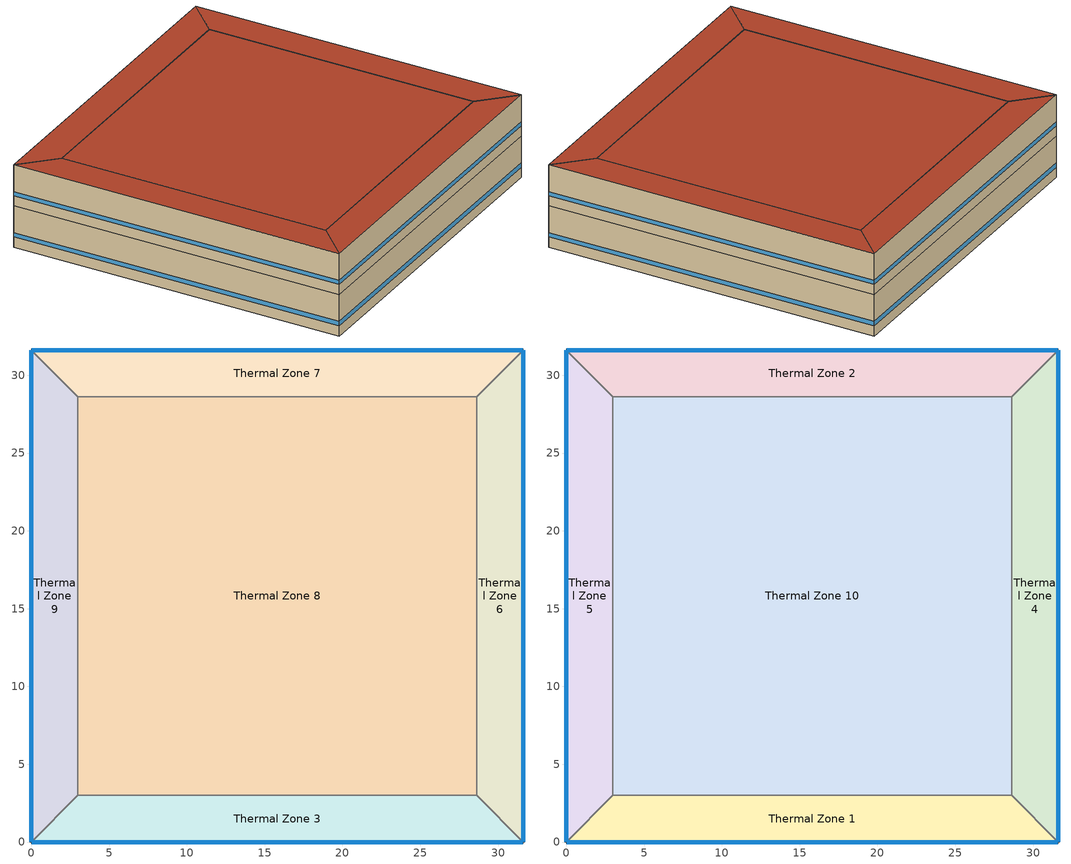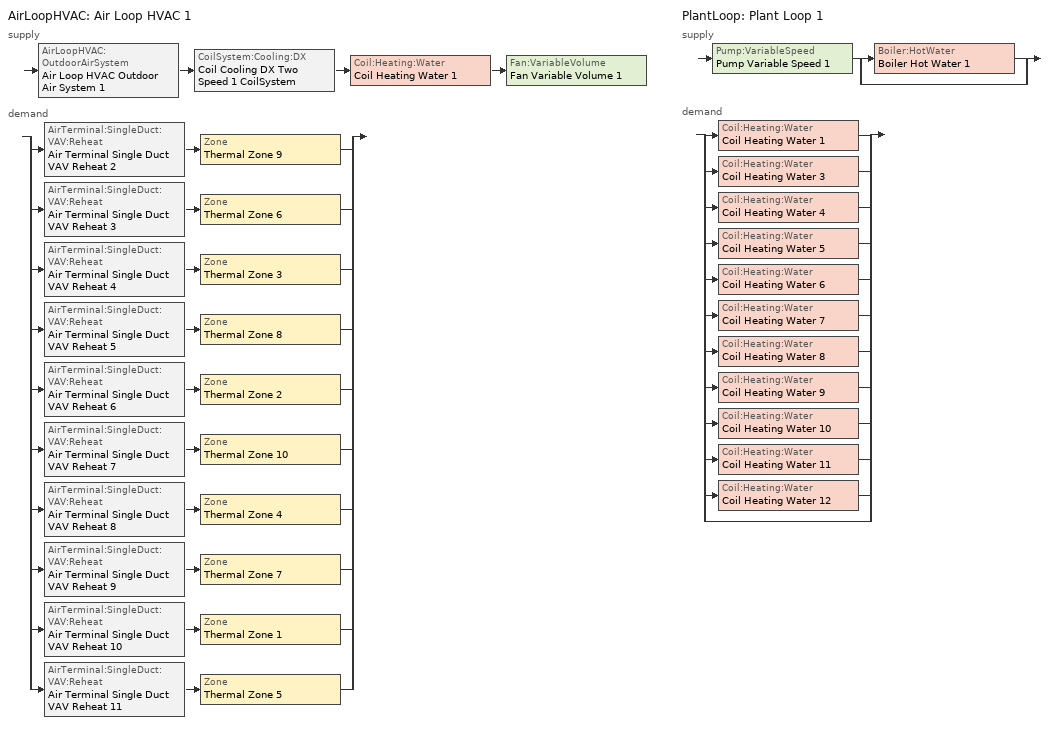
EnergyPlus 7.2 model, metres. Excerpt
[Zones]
Thermal Zone 3
 floor ground (000_ExtSlabCarpet_4in_ClimateZone 1-8): 31.62,0 0,0 3,3 28.62,3 z0
 wall outside (ASHRAE_189.1-2009_ExtWall_SteelFrame_ClimateZone 4-8): 0,0 31.62,0 z0:4
 wall to Thermal Zone 9 (000_Interior Wall): 3,3 0,0 z0:4
 wall to Thermal Zone 6 (000_Interior Wall): 31.62,0 28.62,3 z0:4
 wall to Thermal Zone 8 (000_Interior Wall): 28.62,3 3,3 z0:4
 window (ASHRAE_189.1-2009_ExtWindow_ClimateZone 4-5): 0.03,0 31.6,0 z1:1.4
Thermal Zone 6
 floor ground (000_ExtSlabCarpet_4in_ClimateZone 1-8): 31.62,31.62 31.62,0 28.62,3 28.62,28.62 z0
 wall outside (ASHRAE_189.1-2009_ExtWall_SteelFrame_ClimateZone 4-8): 31.62,0 31.62,31.62 z0:4
 wall to Thermal Zone 7 (000_Interior Wall): 31.62,31.62 28.62,28.62 z0:4
 wall to Thermal Zone 8 (000_Interior Wall): 28.62,28.62 28.62,3 z0:4
 window (ASHRAE_189.1-2009_ExtWindow_ClimateZone 4-5): 31.62,0.03 31.62,31.6 z1:1.4
Thermal Zone 8
 floor ground (000_ExtSlabCarpet_4in_ClimateZone 1-8): 3,3 3,28.62 28.62,28.62 28.62,3 z0
 wall to Thermal Zone 7 (000_Interior Wall): 28.62,28.62 3,28.62 z0:4
 wall to Thermal Zone 9 (000_Interior Wall): 3,28.62 3,3 z0:4
Thermal Zone 9
 floor ground (000_ExtSlabCarpet_4in_ClimateZone 1-8): 0,0 0,31.62 3,28.62 3,3 z0
 wall outside (ASHRAE_189.1-2009_ExtWall_SteelFrame_ClimateZone 4-8): 0,31.62 0,0 z0:4
 wall to Thermal Zone 7 (000_Interior Wall): 3,28.62 0,31.62 z0:4
 window (ASHRAE_189.1-2009_ExtWindow_ClimateZone 4-5): 0,31.6 0,0.03 z1:1.4
Thermal Zone 7
 floor ground (000_ExtSlabCarpet_4in_ClimateZone 1-8): 0,31.62 31.62,31.62 28.62,28.62 3,28.62 z0
 wall outside (ASHRAE_189.1-2009_ExtWall_SteelFrame_ClimateZone 4-8): 31.62,31.62 0,31.62 z0:4
 window (ASHRAE_189.1-2009_ExtWindow_ClimateZone 4-5): 31.6,31.62 0.03,31.62 z1:1.4
Thermal Zone 4
 floor to Thermal Zone 6 (000_Interior Floor): 31.62,31.62 31.62,0 28.62,3 28.62,28.62 z4
 wall outside (ASHRAE_189.1-2009_ExtWall_SteelFrame_ClimateZone 4-8): 31.62,0 31.62,31.62 z4:8
 wall to Thermal Zone 1 (000_Interior Wall): 28.62,3 31.62,0 z4:8
 wall to Thermal Zone 2 (000_Interior Wall): 31.62,31.62 28.62,28.62 z4:8
 wall to Thermal Zone 10 (000_Interior Wall): 28.62,28.62 28.62,3 z4:8
 window (ASHRAE_189.1-2009_ExtWindow_ClimateZone 4-5): 31.62,0.03 31.62,31.6 z5:5.4
 roof outside (ASHRAE_189.1-2009_ExtRoof_IEAD_ClimateZone 2-5): 28.62,28.62 28.62,3 31.62,0 31.62,31.62 z8
Thermal Zone 10
 floor to Thermal Zone 8 (000_Interior Floor): 3,3 3,28.62 28.62,28.62 28.62,3 z4
 wall to Thermal Zone 5 (000_Interior Wall): 3,28.62 3,3 z4:8
 wall to Thermal Zone 2 (000_Interior Wall): 28.62,28.62 3,28.62 z4:8
 wall to Thermal Zone 1 (000_Interior Wall): 3,3 28.62,3 z4:8
 roof outside (ASHRAE_189.1-2009_ExtRoof_IEAD_ClimateZone 2-5): 28.62,3 28.62,28.62 3,28.62 3,3 z8
Thermal Zone 2
 floor to Thermal Zone 7 (000_Interior Floor): 0,31.62 31.62,31.62 28.62,28.62 3,28.62 z4
 wall outside (ASHRAE_189.1-2009_ExtWall_SteelFrame_ClimateZone 4-8): 31.62,31.62 0,31.62 z4:8
 wall to Thermal Zone 5 (000_Interior Wall): 0,31.62 3,28.62 z4:8
 window (ASHRAE_189.1-2009_ExtWindow_ClimateZone 4-5): 31.6,31.62 0.03,31.62 z5:5.4
 roof outside (ASHRAE_189.1-2009_ExtRoof_IEAD_ClimateZone 2-5): 3,28.62 28.62,28.62 31.62,31.62 0,31.62 z8
Thermal Zone 5
 floor to Thermal Zone 9 (000_Interior Floor): 0,0 0,31.62 3,28.62 3,3 z4
 wall outside (ASHRAE_189.1-2009_ExtWall_SteelFrame_ClimateZone 4-8): 0,31.62 0,0 z4:8
 wall to Thermal Zone 1 (000_Interior Wall): 0,0 3,3 z4:8
 window (ASHRAE_189.1-2009_ExtWindow_ClimateZone 4-5): 0,31.6 0,0.03 z5:5.4
 roof outside (ASHRAE_189.1-2009_ExtRoof_IEAD_ClimateZone 2-5): 3,3 3,28.62 0,31.62 0,0 z8
Thermal Zone 1
 floor to Thermal Zone 3 (000_Interior Floor): 31.62,0 0,0 3,3 28.62,3 z4
 wall outside (ASHRAE_189.1-2009_ExtWall_SteelFrame_ClimateZone 4-8): 0,0 31.62,0 z4:8
 window (ASHRAE_189.1-2009_ExtWindow_ClimateZone 4-5): 0.03,0 31.6,0 z5:5.4
 roof outside (ASHRAE_189.1-2009_ExtRoof_IEAD_ClimateZone 2-5): 28.62,3 3,3 0,0 31.62,0 z8
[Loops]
AirLoopHVAC 'Air Loop HVAC 1'
 supply: AirLoopHVAC:OutdoorAirSystem 'Air Loop HVAC Outdoor Air System 1' > CoilSystem:Cooling:DX 'Coil Cooling DX Two Speed 1 CoilSystem' > Coil:Heating:Water 'Coil Heating Water 1' > Fan:VariableVolume 'Fan Variable Volume 1'
 demand: split
  | AirTerminal:SingleDuct:VAV:Reheat 'Air Terminal Single Duct VAV Reheat 2' > Zone 'Thermal Zone 9'
  | AirTerminal:SingleDuct:VAV:Reheat 'Air Terminal Single Duct VAV Reheat 3' > Zone 'Thermal Zone 6'
  | AirTerminal:SingleDuct:VAV:Reheat 'Air Terminal Single Duct VAV Reheat 4' > Zone 'Thermal Zone 3'
  | AirTerminal:SingleDuct:VAV:Reheat 'Air Terminal Single Duct VAV Reheat 5' > Zone 'Thermal Zone 8'
  | AirTerminal:SingleDuct:VAV:Reheat 'Air Terminal Single Duct VAV Reheat 6' > Zone 'Thermal Zone 2'
  | AirTerminal:SingleDuct:VAV:Reheat 'Air Terminal Single Duct VAV Reheat 7' > Zone 'Thermal Zone 10'
  | AirTerminal:SingleDuct:VAV:Reheat 'Air Terminal Single Duct VAV Reheat 8' > Zone 'Thermal Zone 4'
  | AirTerminal:SingleDuct:VAV:Reheat 'Air Terminal Single Duct VAV Reheat 9' > Zone 'Thermal Zone 7'
  | AirTerminal:SingleDuct:VAV:Reheat 'Air Terminal Single Duct VAV Reheat 10' > Zone 'Thermal Zone 1'
  | AirTerminal:SingleDuct:VAV:Reheat 'Air Terminal Single Duct VAV Reheat 11' > Zone 'Thermal Zone 5'
PlantLoop 'Plant Loop 1'
 supply: Pump:VariableSpeed 'Pump Variable Speed 1' > split
  | Boiler:HotWater 'Boiler Hot Water 1'
  | bypass
 demand: split
  | Coil:Heating:Water 'Coil Heating Water 1'
  | Coil:Heating:Water 'Coil Heating Water 3'
  | Coil:Heating:Water 'Coil Heating Water 4'
  | Coil:Heating:Water 'Coil Heating Water 5'
  | Coil:Heating:Water 'Coil Heating Water 6'
  | Coil:Heating:Water 'Coil Heating Water 7'
  | Coil:Heating:Water 'Coil Heating Water 8'
  | Coil:Heating:Water 'Coil Heating Water 9'
  | Coil:Heating:Water 'Coil Heating Water 10'
  | Coil:Heating:Water 'Coil Heating Water 11'
  | Coil:Heating:Water 'Coil Heating Water 12'
  | bypass
[Site:Location]
Chicago Ohare Intl Ap_IL_USA Design_Conditions: Latitude {deg}=41.98; Longitude {deg}=-87.92; Time Zone {hr}=-6; Elevation {m}=201
[SizingPeriod:DesignDay] Day of Month=21; Dry-Bulb Temperature Range Modifier Type=DefaultMultipliers; Barometric Pressure {Pa}=98934; Rain Indicator=No; Snow Indicator=No; Daylight Saving Time Indicator=No
Name | Month | Day Type | Maximum Dry-Bulb Temperature {C} | Daily Dry-Bulb Temperature Range {deltaC} | Humidity Condition Type | Enthalpy at Maximum Dry-Bulb {J/kg} | Wind Speed {m/s} | Wind Direction {deg} | Solar Model Indicator | ASHRAE Clear Sky Optical Depth for Beam Irradiance (taub) | ASHRAE Clear Sky Optical Depth for Diffuse Irradiance (taud) | Wetbulb or DewPoint at Maximum Dry-Bulb {C} | Sky Clearness
Chicago Ohare Intl Ap Ann Clg 2% Condns Enth=>MDB | 7 | SummerDesignDay | 28.2 | 10.5 | Enthalpy | 70900 | 5.2 | 230 | ASHRAETau | 0.455 | 2.05
Chicago Ohare Intl Ap Ann Clg 1% Condns Enth=>MDB | 7 | SummerDesignDay | 29.6 | 10.5 | Enthalpy | 75100 | 5.2 | 230 | ASHRAETau | 0.455 | 2.05
Chicago Ohare Intl Ap Ann Clg 2% Condns DB=>MWB | 7 | SummerDesignDay | 30.1 | 10.5 | Wetbulb |  | 5.2 | 230 | ASHRAETau | 0.455 | 2.05 | 22.1
Chicago Ohare Intl Ap Ann Htg Wind 99.6% Condns WS=>MCDB | 1 | WinterDesignDay | -3.5 | 0 | Wetbulb |  | 12.4 | 270 | ASHRAEClearSky |  |  | -3.5 | 0
Chicago Ohare Intl Ap Ann Clg 1% Condns WB=>MDB | 7 | SummerDesignDay | 29.6 | 10.5 | Wetbulb |  | 5.2 | 230 | ASHRAETau | 0.455 | 2.05 | 24.5
Chicago Ohare Intl Ap Ann Clg 1% Condns DB=>MWB | 7 | SummerDesignDay | 31.6 | 10.5 | Wetbulb |  | 5.2 | 230 | ASHRAETau | 0.455 | 2.05 | 23
Chicago Ohare Intl Ap Ann Htg 99% Condns DB | 1 | WinterDesignDay | -16.6 | 0 | Wetbulb |  | 4.9 | 270 | ASHRAEClearSky |  |  | -16.6 | 0
Chicago Ohare Intl Ap Ann Hum_n 99.6% Condns DP=>MCDB | 1 | WinterDesignDay | -19.2 | 0 | Dewpoint |  | 4.9 | 270 | ASHRAEClearSky |  |  | -25.7 | 0
Chicago Ohare Intl Ap Ann Htg Wind 99% Condns WS=>MCDB | 1 | WinterDesignDay | -3.2 | 0 | Wetbulb |  | 11.4 | 270 | ASHRAEClearSky |  |  | -3.2 | 0
Chicago Ohare Intl Ap Ann Clg .4% Condns WB=>MDB | 7 | SummerDesignDay | 31.2 | 10.5 | Wetbulb |  | 5.2 | 230 | ASHRAETau | 0.455 | 2.05 | 25.5
Chicago Ohare Intl Ap Ann Clg .4% Condns DP=>MDB | 7 | SummerDesignDay | 28.9 | 10.5 | Dewpoint |  | 5.2 | 230 | ASHRAETau | 0.455 | 2.05 | 23.8
Chicago Ohare Intl Ap Ann Clg 2% Condns DP=>MDB | 7 | SummerDesignDay | 26.5 | 10.5 | Dewpoint |  | 5.2 | 230 | ASHRAETau | 0.455 | 2.05 | 21.9
Chicago Ohare Intl Ap Ann Hum_n 99% Condns DP=>MCDB | 1 | WinterDesignDay | -15.7 | 0 | Dewpoint |  | 4.9 | 270 | ASHRAEClearSky |  |  | -22.1 | 0
Chicago Ohare Intl Ap Ann Htg 99.6% Condns DB | 1 | WinterDesignDay | -20 | 0 | Wetbulb |  | 4.9 | 270 | ASHRAEClearSky |  |  | -20 | 0
Chicago Ohare Intl Ap Ann Clg 1% Condns DP=>MDB | 7 | SummerDesignDay | 27.7 | 10.5 | Dewpoint |  | 5.2 | 230 | ASHRAETau | 0.455 | 2.05 | 22.9
Chicago Ohare Intl Ap Ann Clg 2% Condns WB=>MDB | 7 | SummerDesignDay | 28.1 | 10.5 | Wetbulb |  | 5.2 | 230 | ASHRAETau | 0.455 | 2.05 | 23.5
Chicago Ohare Intl Ap Ann Clg .4% Condns Enth=>MDB | 7 | SummerDesignDay | 31.4 | 10.5 | Enthalpy | 79200 | 5.2 | 230 | ASHRAETau | 0.455 | 2.05
Chicago Ohare Intl Ap Ann Clg .4% Condns DB=>MWB | 7 | SummerDesignDay | 33.3 | 10.5 | Wetbulb |  | 5.2 | 230 | ASHRAETau | 0.455 | 2.05 | 23.7
[Building]
Building 1
[Material] Thermal Absorptance=0.9
Name | Roughness | Thickness {m} | Conductivity {W/m-K} | Density {kg/m3} | Specific Heat {J/kg-K} | Solar Absorptance | Visible Absorptance
1/2IN Gypsum | Smooth | 0.0127 | 0.16 | 784.9 | 830 | 0.92 | 0.92
Roof Insulation [21] | MediumRough | 0.2105 | 0.049 | 265 | 836.8 | 0.7 | 0.7
000_G01a 19mm gypsum board | MediumSmooth | 0.019 | 0.16 | 800 | 1090 | 0.7 | 0.7
MAT-CC05 4 HW CONCRETE | Rough | 0.1016 | 1.311 | 2240 | 836.8 | 0.7 | 0.7
Roof Membrane | VeryRough | 0.0095 | 0.16 | 1121.29 | 1460 | 0.7 | 0.7
Metal Decking | MediumSmooth | 0.0015 | 45.006 | 7680 | 418.4 | 0.7 | 0.3
000_F16 Acoustic tile | MediumSmooth | 0.0191 | 0.06 | 368 | 590 | 0.7 | 0.7
000_M11 100mm lightweight concrete | MediumRough | 0.1016 | 0.53 | 1280 | 840 | 0.7 | 0.7
Wall Insulation [39] | MediumRough | 0.1184 | 0.045 | 265 | 836.8 | 0.7 | 0.7
[Material:AirGap]
Name | Thermal Resistance {m2-K/W}
000_F05 Ceiling air space resistance | 0.18
000_F04 Wall air space resistance | 0.15
[Material:NoMass] Thermal Absorptance=0.9; Solar Absorptance=0.7
Name | Roughness | Thermal Resistance {m2-K/W} | Visible Absorptance
CP02 CARPET PAD | VeryRough | 0.2165 | 0.8
MAT-SHEATH | Rough | 0.3626 | 0.7
[WindowMaterial:Glazing]
Theoretical Glass [207]: Optical Data Type=SpectralAverage; Thickness {m}=0.003; Solar Transmittance at Normal Incidence=0.3311; Front Side Solar Reflectance at Normal Incidence=0.6189; Back Side Solar Reflectance at Normal Incidence=0.6189; Visible Transmittance at Normal Incidence=0.44; Front Side Visible Reflectance at Normal Incidence=0.51; Back Side Visible Reflectance at Normal Incidence=0.51; Infrared Transmittance at Normal Incidence=0; Front Side Infrared Hemispherical Emissivity=0.9; Back Side Infrared Hemispherical Emissivity=0.9; Conductivity {W/m-K}=0.0133; Dirt Correction Factor for Solar and Visible Transmittance=1; Solar Diffusing=No
[Construction]
ASHRAE_189.1-2009_ExtWindow_ClimateZone 4-5: Theoretical Glass [207]
000_Interior Wall: 000_G01a 19mm gypsum board, 000_F04 Wall air space resistance, 000_G01a 19mm gypsum board
000_ExtSlabCarpet_4in_ClimateZone 1-8: MAT-CC05 4 HW CONCRETE, CP02 CARPET PAD
000_Interior Floor: 000_F16 Acoustic tile, 000_F05 Ceiling air space resistance, 000_M11 100mm lightweight concrete
ASHRAE_189.1-2009_ExtWall_SteelFrame_ClimateZone 4-8: MAT-SHEATH, Wall Insulation [39], 1/2IN Gypsum
ASHRAE_189.1-2009_ExtRoof_IEAD_ClimateZone 2-5: Roof Membrane, Roof Insulation [21], Metal Decking
[AirLoopHVAC]
Air Loop HVAC 1: Design Supply Air Flow Rate {m3/s}=AutoSize
[Sizing:System]
Air Loop HVAC 1: Type of Load to Size On=Sensible; Design Outdoor Air Flow Rate {m3/s}=Autosize; Minimum System Air Flow Ratio=0.3; Preheat Design Temperature {C}=7; Preheat Design Humidity Ratio {kgWater/kgDryAir}=0.008; Precool Design Temperature {C}=12.8; Precool Design Humidity Ratio {kgWater/kgDryAir}=0.008; Central Cooling Design Supply Air Temperature {C}=12.8; Central Heating Design Supply Air Temperature {C}=12.8; Sizing Option=NonCoincident; 100% Outdoor Air in Cooling=Yes; 100% Outdoor Air in Heating=Yes; Central Cooling Design Supply Air Humidity Ratio {kgWater/kgDryAir}=0.0085; Central Heating Design Supply Air Humidity Ratio {kgWater/kgDryAir}=0.008; Cooling Design Air Flow Method=DesignDay; Cooling Design Air Flow Rate {m3/s}=0; Heating Design Air Flow Method=DesignDay; Heating Design Air Flow Rate {m3/s}=0; System Outdoor Air Method=ZoneSum
[Controller:WaterCoil]
Controller Water Coil 1: Control Variable=Temperature; Action=Normal; Actuator Variable=Flow; Controller Convergence Tolerance {deltaC}=Autosize; Maximum Actuated Flow {m3/s}=Autosize; Minimum Actuated Flow {m3/s}=1e-07
[AvailabilityManager:Scheduled]
Name | Schedule
AvailabilityManager:Scheduled {4b5378cf-f9e8-444a-adc8-07f2cb8c2872} | Schedule:Compact {21401441-2cc3-4e98-9ffe-b3c1a4dc0289}
AvailabilityManager:Scheduled {1044b471-7e0a-4330-adb5-66842d094bd9} | Schedule:Compact {0a56b2ad-fb09-4be8-bcb1-4a6fd6550ee3}
[Controller:OutdoorAir]
Controller Outdoor Air 1: Minimum Outdoor Air Flow Rate {m3/s}=Autosize; Maximum Outdoor Air Flow Rate {m3/s}=Autosize; Economizer Control Type=FixedDryBulb; Economizer Control Action Type=ModulateFlow; Economizer Maximum Limit Dry-Bulb Temperature {C}=30; Economizer Maximum Limit Enthalpy {J/kg}=64000; Economizer Minimum Limit Dry-Bulb Temperature {C}=-100; Lockout Type=NoLockout; Minimum Limit Type=FixedMinimum; High Humidity Control=No; Control High Indoor Humidity Based on Outdoor Humidity Ratio=Yes; Heat Recovery Bypass Control Type=BypassWhenOAFlowGreaterThanMinimum
[SetpointManager:MixedAir] Control Variable=Temperature
Setpoint Manager Mixed Air 3; Setpoint Manager Mixed Air 2; Setpoint Manager Mixed Air 1
[CoilSystem:Cooling:DX]
Coil Cooling DX Two Speed 1 CoilSystem: Availability Schedule=Always_On; Cooling Coil=Coil Cooling DX Two Speed 1
[Coil:Cooling:DX:TwoSpeed]
Coil Cooling DX Two Speed 1: Availability Schedule=Always_On; Rated High Speed Total Cooling Capacity {W}=Autosize; Rated High Speed Sensible Heat Ratio=Autosize; Rated High Speed COP {W/W}=5.5; Rated High Speed Air Flow Rate {m3/s}=Autosize; Total Cooling Capacity Function of Temperature Curve=Curve Biquadratic 1; Total Cooling Capacity Function of Flow Fraction Curve=Curve Quadratic 1; Energy Input Ratio Function of Temperature Curve=Curve Biquadratic 2; Energy Input Ratio Function of Flow Fraction Curve=Curve Quadratic 2; Part Load Fraction Correlation Curve=Curve Quadratic 3; Rated Low Speed Total Cooling Capacity {W}=Autosize; Rated Low Speed Sensible Heat Ratio=0.69; Rated Low Speed COP {W/W}=6.6; Rated Low Speed Air Flow Rate {m3/s}=Autosize; Low Speed Total Cooling Capacity Function of Temperature Curve=Curve Biquadratic 3; Low Speed Energy Input Ratio Function of Temperature Curve=Curve Biquadratic 4; Condenser Type=AirCooled; High Speed Evaporative Condenser Effectiveness=0; Low Speed Evaporative Condenser Effectiveness=0; Basin Heater Capacity {W/K}=10; Basin Heater Setpoint Temperature {C}=2
[Coil:Heating:Water] Availability Schedule=Always_On; U-Factor Times Area Value {W/K}=Autosize; Maximum Water Flow Rate {m3/s}=Autosize; Performance Input Method=UFactorTimesAreaAndDesignWaterFlowRate; Rated Capacity {W}=Autosize; Rated Inlet Water Temperature {C}=82.2; Rated Inlet Air Temperature {C}=16.6; Rated Outlet Water Temperature {C}=71.1; Rated Outlet Air Temperature {C}=32.2; Rated Ratio for Air and Water Convection=0.5
Coil Heating Water 1; Coil Heating Water 3; Coil Heating Water 4; Coil Heating Water 5; Coil Heating Water 6; Coil Heating Water 7; Coil Heating Water 8; Coil Heating Water 9; Coil Heating Water 10; Coil Heating Water 11; Coil Heating Water 12
[Fan:VariableVolume]
Fan Variable Volume 1: Availability Schedule=Always_On; Fan Efficiency=0.5; Pressure Rise {Pa}=500; Maximum Flow Rate {m3/s}=AutoSize; Fan Power Minimum Flow Rate Input Method=FixedFlowRate; Fan Power Minimum Flow Fraction=0; Fan Power Minimum Air Flow Rate {m3/s}=0; Motor Efficiency=0.93; Motor In Airstream Fraction=1; Fan Power Coefficient 1=0.0407599; Fan Power Coefficient 2=0.088045; Fan Power Coefficient 3=-0.0729261; Fan Power Coefficient 4=0.94374; Fan Power Coefficient 5=0
[SetpointManager:Scheduled] Control Variable=Temperature
Name | Schedule
Setpoint Manager Scheduled 1 | Deck_Temperature
Setpoint Manager Scheduled 2 | Hot_Water_Temperature
[AirTerminal:SingleDuct:VAV:Reheat] Availability Schedule=Always_On; Maximum Air Flow Rate {m3/s}=Autosize; Zone Minimum Air Flow Input Method=Constant; Constant Minimum Air Flow Fraction=0.3; Fixed Minimum Air Flow Rate {m3/s}=0.3; Maximum Hot Water or Steam Flow Rate {m3/s}=Autosize; Minimum Hot Water or Steam Flow Rate {m3/s}=0; Convergence Tolerance=0.001; Damper Heating Action=Normal; Maximum Flow per Zone Floor Area During Reheat {m3/s-m2}=Autocalculate; Maximum Flow Fraction During Reheat=Autocalculate; Maximum Reheat Air Temperature {C}=35
Name | Reheat Coil
Air Terminal Single Duct VAV Reheat 2 | Coil Heating Water 3
Air Terminal Single Duct VAV Reheat 3 | Coil Heating Water 4
Air Terminal Single Duct VAV Reheat 4 | Coil Heating Water 5
Air Terminal Single Duct VAV Reheat 5 | Coil Heating Water 6
Air Terminal Single Duct VAV Reheat 6 | Coil Heating Water 7
Air Terminal Single Duct VAV Reheat 7 | Coil Heating Water 8
Air Terminal Single Duct VAV Reheat 8 | Coil Heating Water 9
Air Terminal Single Duct VAV Reheat 9 | Coil Heating Water 10
Air Terminal Single Duct VAV Reheat 10 | Coil Heating Water 11
Air Terminal Single Duct VAV Reheat 11 | Coil Heating Water 12
[PlantLoop]
Plant Loop 1: Fluid Type=Water; Plant Equipment Operation Scheme=Plant Loop 1 Operation Scheme List; Maximum Loop Temperature {C}=100; Minimum Loop Temperature {C}=0; Maximum Loop Flow Rate {m3/s}=Autosize; Minimum Loop Flow Rate {m3/s}=0; Plant Loop Volume {m3}=Autocalculate; Load Distribution Scheme=Optimal
[PlantEquipmentOperationSchemes]
Plant Loop 1 Operation Scheme List: Control Scheme Object Type 1=PlantEquipmentOperation:HeatingLoad; Control Scheme Name 1=Plant Loop 1 Heating Operation Scheme; Control Scheme Schedule Name 1=Plant Loop 1 On Schedule
[PlantEquipmentOperation:HeatingLoad]
Plant Loop 1 Heating Operation Scheme: Load Range Lower Limit 1 {W}=0; Load Range Upper Limit 1 {W}=1000000000; Range Equipment List Name 1=Plant Loop 1 Heating Equipment List
[PlantEquipmentList]
Plant Loop 1 Heating Equipment List: Boiler:HotWater, Boiler Hot Water 1
[Sizing:Plant]
Plant Loop 1: Loop Type=Heating; Design Loop Exit Temperature {C}=82; Loop Design Temperature Difference {deltaC}=11
[Pump:VariableSpeed]
Pump Variable Speed 1: Rated Flow Rate {m3/s}=Autosize; Rated Pump Head {Pa}=179352; Rated Power Consumption {W}=Autosize; Motor Efficiency=0.9; Fraction of Motor Inefficiencies to Fluid Stream=0; Coefficient 1 of the Part Load Performance Curve=0; Coefficient 2 of the Part Load Performance Curve=1; Coefficient 3 of the Part Load Performance Curve=0; Coefficient 4 of the Part Load Performance Curve=0; Minimum Flow Rate {m3/s}=0; Pump Control Type=Intermittent
[Boiler:HotWater]
Boiler Hot Water 1: Fuel Type=NaturalGas; Nominal Capacity {W}=Autosize; Nominal Thermal Efficiency=0.66; Design Water Outlet Temperature {C}=82; Design Water Flow Rate {m3/s}=Autosize; Minimum Part Load Ratio=0; Maximum Part Load Ratio=1; Optimum Part Load Ratio=1; Water Outlet Upper Temperature Limit {C}=99; Boiler Flow Mode=ConstantFlow; Parasitic Electric Load {W}=0; Sizing Factor=1
[Zone]
Thermal Zone 4; Thermal Zone 3; Thermal Zone 6; Thermal Zone 10; Thermal Zone 8; Thermal Zone 2; Thermal Zone 9; Thermal Zone 5; Thermal Zone 7; Thermal Zone 1
[ZoneControl:Thermostat] Control Object Type 1=ThermostatSetpoint:DualSetpoint; Control Name 1=Thermostat Setpoint Dual Setpoint 1
Name | Zone or ZoneList | Control Type Schedule
Thermal Zone 4 Thermostat | Thermal Zone 4 | Thermal Zone 4 Thermostat Schedule
Thermal Zone 3 Thermostat | Thermal Zone 3 | Thermal Zone 3 Thermostat Schedule
Thermal Zone 6 Thermostat | Thermal Zone 6 | Thermal Zone 6 Thermostat Schedule
Thermal Zone 10 Thermostat | Thermal Zone 10 | Thermal Zone 10 Thermostat Schedule
Thermal Zone 8 Thermostat | Thermal Zone 8 | Thermal Zone 8 Thermostat Schedule
Thermal Zone 2 Thermostat | Thermal Zone 2 | Thermal Zone 2 Thermostat Schedule
Thermal Zone 9 Thermostat | Thermal Zone 9 | Thermal Zone 9 Thermostat Schedule
Thermal Zone 5 Thermostat | Thermal Zone 5 | Thermal Zone 5 Thermostat Schedule
Thermal Zone 7 Thermostat | Thermal Zone 7 | Thermal Zone 7 Thermostat Schedule
Thermal Zone 1 Thermostat | Thermal Zone 1 | Thermal Zone 1 Thermostat Schedule
[ThermostatSetpoint:DualSetpoint]
Thermostat Setpoint Dual Setpoint 1: Heating Setpoint Temperature Schedule=Heating Sch; Cooling Setpoint Temperature Schedule=Cooling Sch
[Zone equipment]
Thermal Zone 4: Air Terminal Single Duct VAV Reheat 8
Thermal Zone 3: Air Terminal Single Duct VAV Reheat 4
Thermal Zone 6: Air Terminal Single Duct VAV Reheat 3
Thermal Zone 10: Air Terminal Single Duct VAV Reheat 7
Thermal Zone 8: Air Terminal Single Duct VAV Reheat 5
Thermal Zone 2: Air Terminal Single Duct VAV Reheat 6
Thermal Zone 9: Air Terminal Single Duct VAV Reheat 2
Thermal Zone 5: Air Terminal Single Duct VAV Reheat 11
Thermal Zone 7: Air Terminal Single Duct VAV Reheat 9
Thermal Zone 1: Air Terminal Single Duct VAV Reheat 10
[Sizing:Zone] Zone Cooling Design Supply Air Temperature Input Method=SupplyAirTemperature; Zone Cooling Design Supply Air Temperature {C}=14; Zone Heating Design Supply Air Temperature Input Method=SupplyAirTemperature; Zone Heating Design Supply Air Temperature {C}=40; Zone Cooling Design Supply Air Humidity Ratio {kgWater/kgDryAir}=0.0085; Zone Heating Design Supply Air Humidity Ratio {kgWater/kgDryAir}=0.008; Cooling Design Air Flow Method=DesignDay; Cooling Design Air Flow Rate {m3/s}=0; Cooling Minimum Air Flow per Zone Floor Area {m3/s-m2}=0.000762; Cooling Minimum Air Flow {m3/s}=0; Cooling Minimum Air Flow Fraction=0; Heating Design Air Flow Method=DesignDay; Heating Design Air Flow Rate {m3/s}=0; Heating Maximum Air Flow per Zone Floor Area {m3/s-m2}=0.002032; Heating Maximum Air Flow {m3/s}=0.141576; Heating Maximum Air Flow Fraction=0.3
Thermal Zone 4; Thermal Zone 3; Thermal Zone 6; Thermal Zone 10; Thermal Zone 8; Thermal Zone 2; Thermal Zone 9; Thermal Zone 5; Thermal Zone 7; Thermal Zone 1
[Schedule:Day:Interval]
Cooling Sch Default: No, 24:00, 28
Hot_Water_Temperature_Winter_Design_Day; Hot_Water_Temperature_Default; Hot_Water_Temperature_Summer_Design_Day: No, 24:00, 67
Always_On_Winter_Design_Day; Always_On_Default; Always_On_Summer_Design_Day: No, 24:00, 1
Deck_Temperature_Winter_Design_Day; Deck_Temperature_Default; Deck_Temperature_Summer_Design_Day: No, 24:00, 12.8
Heating Sch Default: No, 24:00, 24
[Schedule:Week:Daily]
Schedule:Week:Daily {7a7417f9-eabf-4d8e-b98a-c6667e5c63a7}: Always_On_Default, Always_On_Default, Always_On_Default, Always_On_Default, Always_On_Default, Always_On_Default, Always_On_Default, Always_On_Default, Always_On_Summer_Design_Day, Always_On_Winter_Design_Day, Always_On_Default, Always_On_Default
Schedule:Week:Daily {e89a6f31-488d-4c86-a761-6f5668ab129a}: Hot_Water_Temperature_Default, Hot_Water_Temperature_Default, Hot_Water_Temperature_Default, Hot_Water_Temperature_Default, Hot_Water_Temperature_Default, Hot_Water_Temperature_Default, Hot_Water_Temperature_Default, Hot_Water_Temperature_Default, Hot_Water_Temperature_Summer_Design_Day, Hot_Water_Temperature_Winter_Design_Day, Hot_Water_Temperature_Default, Hot_Water_Temperature_Default
Schedule:Week:Daily {ba9369e0-ac5e-4b81-a5f4-cc53d3d6eec5}: Deck_Temperature_Default, Deck_Temperature_Default, Deck_Temperature_Default, Deck_Temperature_Default, Deck_Temperature_Default, Deck_Temperature_Default, Deck_Temperature_Default, Deck_Temperature_Default, Deck_Temperature_Summer_Design_Day, Deck_Temperature_Winter_Design_Day, Deck_Temperature_Default, Deck_Temperature_Default
Schedule:Week:Daily {7cd3ce42-54d3-4dc9-9c45-cbab307c203a}: Heating Sch Default, Heating Sch Default, Heating Sch Default, Heating Sch Default, Heating Sch Default, Heating Sch Default, Heating Sch Default, Heating Sch Default, Heating Sch Default, Heating Sch Default, Heating Sch Default, Heating Sch Default
Schedule:Week:Daily {73adbc8c-7907-44b4-b340-adc787249164}: Cooling Sch Default, Cooling Sch Default, Cooling Sch Default, Cooling Sch Default, Cooling Sch Default, Cooling Sch Default, Cooling Sch Default, Cooling Sch Default, Cooling Sch Default, Cooling Sch Default, Cooling Sch Default, Cooling Sch Default
[Schedule:Year]
Always_On: Schedule:Week:Daily {7a7417f9-eabf-4d8e-b98a-c6667e5c63a7}, 1, 1, 12, 31
Hot_Water_Temperature: Schedule:Week:Daily {e89a6f31-488d-4c86-a761-6f5668ab129a}, 1, 1, 12, 31
Deck_Temperature: Schedule:Week:Daily {ba9369e0-ac5e-4b81-a5f4-cc53d3d6eec5}, 1, 1, 12, 31
Heating Sch: Schedule:Week:Daily {7cd3ce42-54d3-4dc9-9c45-cbab307c203a}, 1, 1, 12, 31
Cooling Sch: Schedule:Week:Daily {73adbc8c-7907-44b4-b340-adc787249164}, 1, 1, 12, 31
[Schedule:Compact]
Schedule:Compact {21401441-2cc3-4e98-9ffe-b3c1a4dc0289}; Schedule:Compact {0a56b2ad-fb09-4be8-bcb1-4a6fd6550ee3}; Plant Loop 1 On Schedule: Through: 12/31, For: AllDays, Until: 24:00, 1
Thermal Zone 4 Thermostat Schedule; Thermal Zone 3 Thermostat Schedule; Thermal Zone 6 Thermostat Schedule; Thermal Zone 10 Thermostat Schedule; Thermal Zone 8 Thermostat Schedule; Thermal Zone 2 Thermostat Schedule; Thermal Zone 9 Thermostat Schedule; Thermal Zone 5 Thermostat Schedule; Thermal Zone 7 Thermostat Schedule; Thermal Zone 1 Thermostat Schedule: Through: 12/31, For: AllDays, Until: 24:00, 4
[Curve:Biquadratic]
Name | Coefficient1 Constant | Coefficient2 x | Coefficient3 x**2 | Coefficient4 y | Coefficient5 y**2 | Coefficient6 x*y | Minimum Value of x {BasedOnField A2} | Maximum Value of x {BasedOnField A2} | Minimum Value of y {BasedOnField A3} | Maximum Value of y {BasedOnField A3}
Curve Biquadratic 1 | 0.42415 | 0.04426 | -0.00042 | 0.00333 | -8e-05 | -0.00021 | 17 | 22 | 13 | 46
Curve Biquadratic 2 | 1.23649 | -0.02431 | 0.00057 | -0.01434 | 0.00063 | -0.00038 | 17 | 22 | 13 | 46
Curve Biquadratic 3; Curve Biquadratic 4 | 0 | 0 | 0 | 0 | 0 | 0 | 0 | 1 | 0 | 1
[Curve:Quadratic]
Name | Coefficient1 Constant | Coefficient2 x | Coefficient3 x**2 | Minimum Value of x {BasedOnField A2} | Maximum Value of x {BasedOnField A2}
Curve Quadratic 1 | 0.77136 | 0.34053 | -0.11088 | 0.75918 | 1.13877
Curve Quadratic 2 | 1.2055 | -0.32953 | 0.12308 | 0.75918 | 1.13877
Curve Quadratic 3 | 0.771 | 0.229 | 0 | 0 | 1
